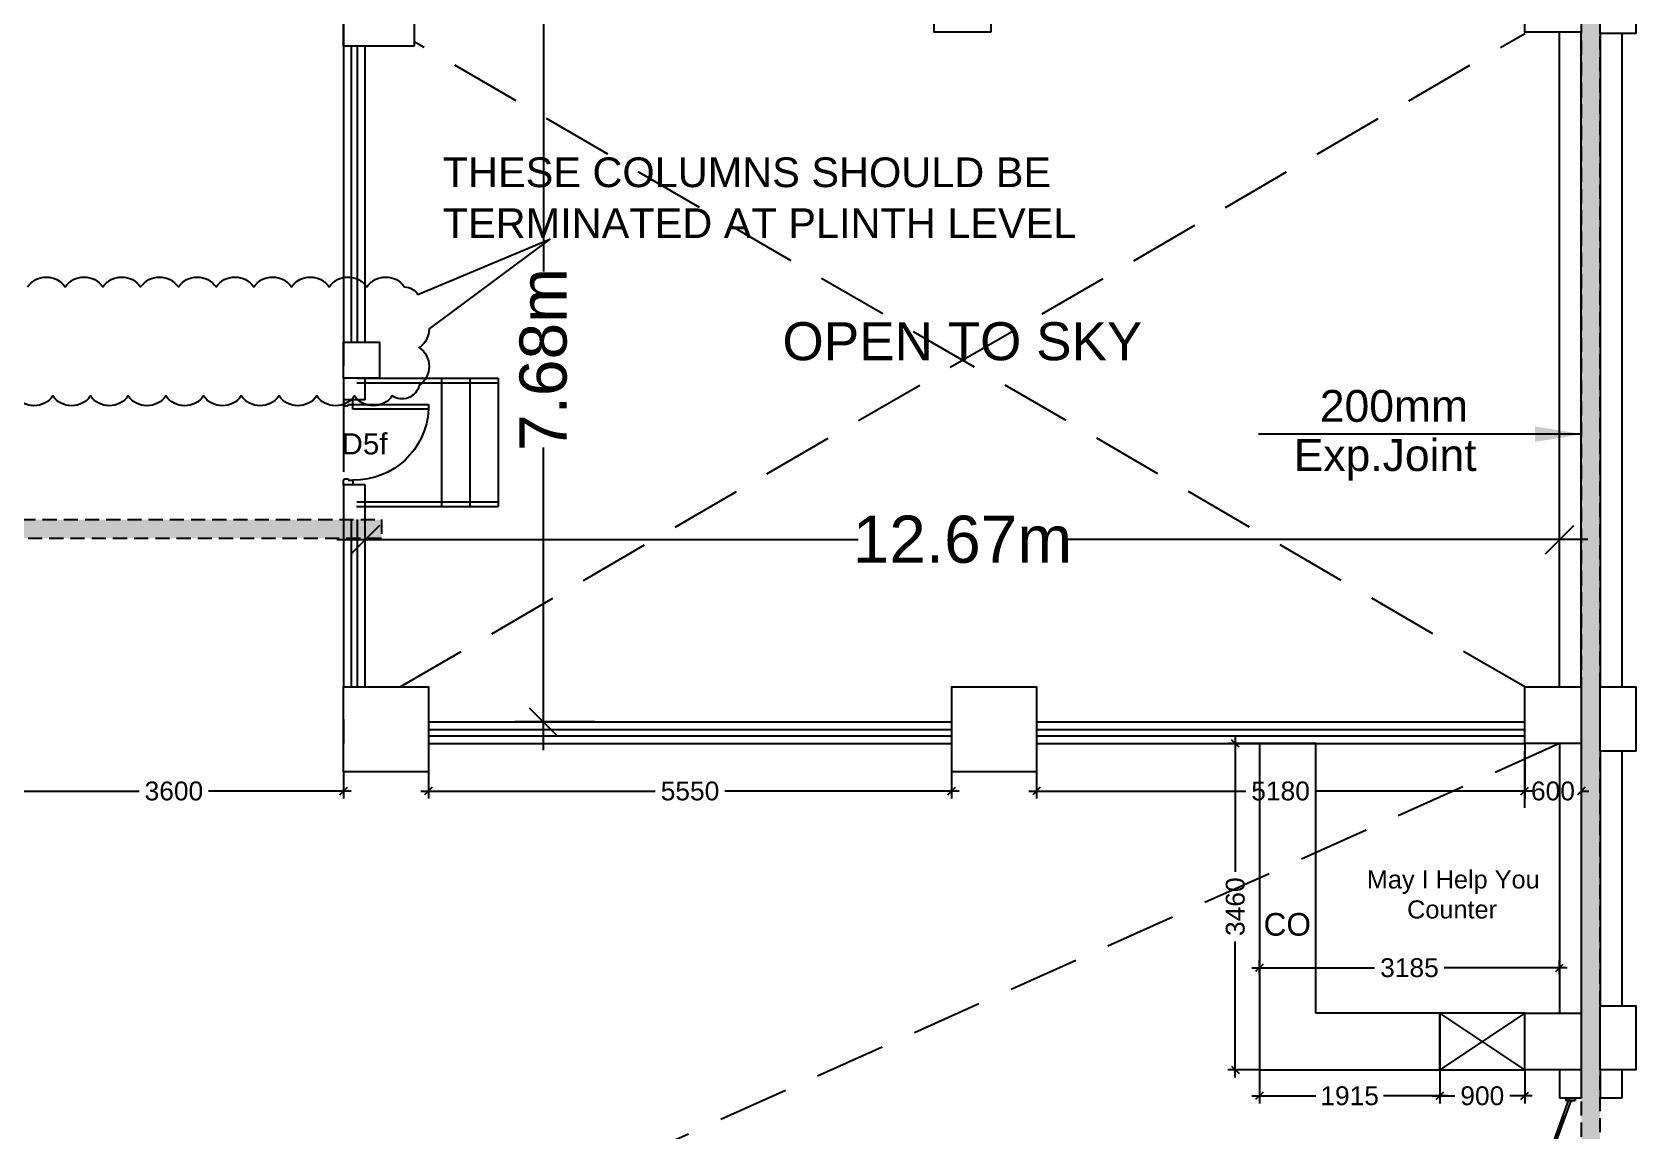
# Model space of a CAD drawing. Extents: x 6345096 to 6738923, y -6490958 to -6305885.
# Drawn here: x 6590415 to 6607430, y -6445057 to -6433404 of the extents above; entities that cross this region are included whole.
import ezdxf
from ezdxf.enums import TextEntityAlignment as Align

# ---------------------------------------------------------------- set-up
doc = ezdxf.new("R2010")
doc.units = 0
doc.header["$LTSCALE"] = 600
doc.header["$MEASUREMENT"] = 0
doc.header["$PDMODE"] = 35
doc.linetypes.add('HIDDEN', pattern=[0.375, 0.25, -0.125])
doc.linetypes.add('HIDDEN2', pattern=[0.1875, 0.125, -0.0625])
doc.layers.get('0').update_dxf_attribs({"linetype": 'CONTINUOUS'})
doc.layers.get('Defpoints').update_dxf_attribs({"linetype": 'CONTINUOUS'})
for name, color, linetype in [('8', 8, 'CONTINUOUS'), ('C00-00-00', 7, 'CONTINUOUS'), ('Counter', 7, 'CONTINUOUS'), ('DIMEN', 5, 'CONTINUOUS'), ('DOOR', 32, 'CONTINUOUS'), ('Duct', 8, 'CONTINUOUS'), ('Exp.Joint', 104, 'CONTINUOUS'), ('FURN', 32, 'CONTINUOUS'), ('HS', 251, 'CONTINUOUS'), ('LA-beam-size', 6, 'CONTINUOUS'), ('LA-column', 3, 'CONTINUOUS'), ('Railing', 21, 'CONTINUOUS'), ('Stairscase', 7, 'CONTINUOUS'), ('TEXT', 6, 'CONTINUOUS'), ('Walls', 7, 'CONTINUOUS'), ('WIN', 151, 'CONTINUOUS'), ('Working Dim', 5, 'CONTINUOUS')]:
    doc.layers.add(name, color=color, linetype=linetype)
doc.styles.add('AR', font='arial.ttf')
doc.styles.add('ari', font='arial.ttf')
doc.styles.add('ARIAL', font='arial.ttf')
doc.styles.add('ROMANS', font='romans.shx')
doc.styles.get("Standard").update_dxf_attribs({"font": 'romans.shx'})
doc.dimstyles.new('int. dim', dxfattribs={"dimtxt": 200, "dimasz": 80, "dimexe": 80, "dimexo": 0, "dimgap": 70, "dimtad": 0, "dimdec": 0, "dimzin": 12, "dimdsep": 46, "dimtxsty": 'ari', "dimblk": 'OBLIQUE', "dimcen": 2, "dimdle": 80, "dimclrd": 256, "dimclre": 256, "dimclrt": 6, "dimadec": 0, "dimazin": 0, "dimtfac": 1, "dimtdec": 0, "dimtix": 1, "dimtmove": 2, "dimatfit": 3, "dimfxl": 1, "dimtolj": 1, "dimtzin": 0, "dimlwd": -1, "dimlwe": -1, "dimarcsym": 0})
doc.dimstyles.new('LA-Footing-dim', dxfattribs={"dimtxt": 300, "dimasz": 5, "dimexe": 25, "dimexo": 25, "dimgap": 5, "dimtad": 1, "dimdec": 0, "dimzin": 0, "dimdsep": 46, "dimtxsty": 'ROMANS', "dimblk": 'DOT', "dimcen": 0.09, "dimdle": 50, "dimclrd": 5, "dimclre": 5, "dimclrt": 6, "dimadec": 0, "dimazin": 0, "dimtfac": 1, "dimtdec": 0, "dimtix": 1, "dimtofl": 0, "dimtmove": 0, "dimatfit": 3, "dimfxl": 1, "dimtolj": 1, "dimtzin": 0, "dimarcsym": 0})
doc.dimstyles.new('STANDARD$0', dxfattribs={"dimscale": 0, "dimtxt": 150, "dimasz": 125, "dimexe": 0.75, "dimexo": 1, "dimgap": 25, "dimtad": 1, "dimdec": 0, "dimdsep": 46, "dimtxsty": 'Standard', "dimblk1": 'DOT', "dimblk2": 'DOT', "dimsah": 1, "dimcen": 2.5, "dimclrd": 1, "dimclre": 1, "dimclrt": 3, "dimadec": 0, "dimazin": 0, "dimtfac": 1, "dimtdec": 0, "dimtmove": 0, "dimatfit": 3, "dimldrblk": 'DOT', "dimfxl": 1, "dimtolj": 1, "dimtzin": 0, "dimarcsym": 0})

# ---------------------------------------------------------------- blocks, each defined once
blk = doc.blocks.new('_Oblique')
at = {"color": 0, "linetype": 'ByBlock', "lineweight": -2}
blk.add_line((-0.5, -0.5), (0.5, 0.5), dxfattribs=at)
blk = doc.blocks.new('*D445')
at = {"layer": 'Defpoints', "color": 0, "transparency": 16777216}
for p in [(6590119.358115943, -6441248.874503002, 5.57248023199827), (6593719.438439433, -6441248.874503002, 10.18907017671154), (6593719.438439433, -6441452.786467038)]:
    blk.add_point(p, dxfattribs=at)
at = {"layer": 'Working Dim', "transparency": 16777216}
for p, q in [((6590119.358115943, -6441248.874503002), (6590119.358115943, -6441532.786467038)), ((6593719.438439433, -6441248.874503002), (6593719.438439433, -6441532.786467038)), ((6590039.358115943, -6441452.786467038), (6591551.171811113, -6441452.786467038)), ((6593799.438439433, -6441452.786467038), (6592287.624744264, -6441452.786467038))]:
    blk.add_line(p, q, dxfattribs=at)
at = {"layer": 'Working Dim', "transparency": 16777216, "xscale": 80, "yscale": 80, "zscale": 80, "rotation": 180}
blk.add_blockref('_Oblique', (6590119.358115943, -6441452.786467038), dxfattribs=at)
at = {"layer": 'Working Dim', "transparency": 16777216, "xscale": 80, "yscale": 80, "zscale": 80}
blk.add_blockref('_Oblique', (6593719.438439433, -6441452.786467038), dxfattribs=at)
at = {"layer": 'Working Dim', "color": 6, "transparency": 16777216, "insert": (6591919.398277689, -6441452.786467038), "char_height": 200, "attachment_point": 5, "style": 'ari'}
blk.add_mtext('\\A1;3600', dxfattribs=at)
blk = doc.blocks.new('*D446')
at = {"layer": 'Defpoints', "color": 0, "transparency": 16777216}
for p in [(6594619.438439433, -6441248.874503002, 10.18907017671154), (6600169.863346329, -6441248.874503002, 10.42361664197597), (6600169.863346329, -6441452.786467038)]:
    blk.add_point(p, dxfattribs=at)
at = {"layer": 'Working Dim', "transparency": 16777216}
for p, q in [((6594619.438439433, -6441248.874503002), (6594619.438439433, -6441532.786467038)), ((6600169.863346329, -6441248.874503002), (6600169.863346329, -6441532.786467038)), ((6594539.438439433, -6441452.786467038), (6597026.356213482, -6441452.786467038)), ((6600249.863346329, -6441452.786467038), (6597762.945572281, -6441452.786467038))]:
    blk.add_line(p, q, dxfattribs=at)
at = {"layer": 'Working Dim', "transparency": 16777216, "xscale": 80, "yscale": 80, "zscale": 80, "rotation": 180}
blk.add_blockref('_Oblique', (6594619.438439433, -6441452.786467038), dxfattribs=at)
at = {"layer": 'Working Dim', "transparency": 16777216, "xscale": 80, "yscale": 80, "zscale": 80}
blk.add_blockref('_Oblique', (6600169.863346329, -6441452.786467038), dxfattribs=at)
at = {"layer": 'Working Dim', "color": 6, "transparency": 16777216, "insert": (6597394.650892882, -6441452.786467038), "char_height": 200, "attachment_point": 5, "style": 'ari'}
blk.add_mtext('\\A1;5550', dxfattribs=at)
blk = doc.blocks.new('*D447')
at = {"layer": 'Defpoints', "color": 0, "transparency": 16777216}
for p in [(6606249.439507625, -6440948.817154801, 5.131057828097255), (6601069.863346329, -6441248.874503002, 10.42361664197597), (6606249.439507625, -6441452.786467038)]:
    blk.add_point(p, dxfattribs=at)
at = {"layer": 'Working Dim', "transparency": 16777216}
for p, q in [((6606249.439507625, -6440948.817154801), (6606249.439507625, -6441532.786467038)), ((6601069.863346329, -6441248.874503002), (6601069.863346329, -6441532.786467038)), ((6600989.863346329, -6441452.786467038), (6603291.356747577, -6441452.786467038)), ((6606329.439507625, -6441452.786467038), (6604027.946106376, -6441452.786467038))]:
    blk.add_line(p, q, dxfattribs=at)
at = {"layer": 'Working Dim', "transparency": 16777216, "xscale": 80, "yscale": 80, "zscale": 80, "rotation": 180}
blk.add_blockref('_Oblique', (6601069.863346329, -6441452.786467038), dxfattribs=at)
at = {"layer": 'Working Dim', "transparency": 16777216, "xscale": 80, "yscale": 80, "zscale": 80}
blk.add_blockref('_Oblique', (6606249.439507625, -6441452.786467038), dxfattribs=at)
at = {"layer": 'Working Dim', "color": 6, "transparency": 16777216, "insert": (6603659.651426977, -6441452.786467038), "char_height": 200, "attachment_point": 5, "style": 'ari'}
blk.add_mtext('\\A1;5180', dxfattribs=at)
blk = doc.blocks.new('*D448')
at = {"layer": 'Defpoints', "color": 0, "transparency": 16777216}
for p in [(6606249.439507625, -6440948.817154801, 5.131057828097255), (6606849.439507625, -6440948.817321972, 5.131057828097255), (6606849.439507625, -6441452.786467038)]:
    blk.add_point(p, dxfattribs=at)
at = {"layer": 'Working Dim', "transparency": 16777216}
for p, q in [((6606249.439507625, -6440948.817154801), (6606249.439507625, -6441532.786467038)), ((6606849.439507625, -6440948.817321972), (6606849.439507625, -6441532.786467038)), ((6606249.439507625, -6441452.786467038), (6606169.439507625, -6441452.786467038)), ((6606249.439507625, -6441452.786467038), (6606258.293532182, -6441452.786467038)), ((6606849.439507625, -6441452.786467038), (6606840.585483069, -6441452.786467038)), ((6606849.439507625, -6441452.786467038), (6606929.439507625, -6441452.786467038))]:
    blk.add_line(p, q, dxfattribs=at)
at = {"layer": 'Working Dim', "transparency": 16777216, "xscale": 80, "yscale": 80, "zscale": 80}
blk.add_blockref('_Oblique', (6606249.439507625, -6441452.786467038), dxfattribs=at)
at = {"layer": 'Working Dim', "transparency": 16777216, "xscale": 80, "yscale": 80, "zscale": 80, "rotation": 180}
blk.add_blockref('_Oblique', (6606849.439507625, -6441452.786467038), dxfattribs=at)
at = {"layer": 'Working Dim', "color": 6, "transparency": 16777216, "insert": (6606549.439507625, -6441452.786467038), "char_height": 200, "attachment_point": 5, "style": 'ari'}
blk.add_mtext('\\A1;600', dxfattribs=at)
blk = doc.blocks.new('*D1189')
at = {"layer": 'Defpoints', "color": 0, "transparency": 16777216}
for p in [(6606619.529476518, -6438785.434660362), (6593949.438439433, -6439832.759534067, 5.131057828136074), (6606619.529476518, -6439832.759585218, 5.131057828136692)]:
    blk.add_point(p, dxfattribs=at)
at = {"layer": 'DIMEN', "color": 8, "transparency": 16777216}
for p, q in [((6593949.438439433, -6439832.759534067), (6593949.438439433, -6438485.434660362)), ((6606619.529476518, -6439832.759585218), (6606619.529476518, -6438485.434660362)), ((6593649.438439433, -6438785.434660362), (6599179.118337238, -6438785.434660362)), ((6606919.529476518, -6438785.434660362), (6601389.849578712, -6438785.434660362))]:
    blk.add_line(p, q, dxfattribs=at)
at = {"layer": 'DIMEN', "color": 8, "transparency": 16777216, "xscale": 300, "yscale": 300, "zscale": 300, "rotation": 180}
blk.add_blockref('_Oblique', (6593949.438439433, -6438785.434660362), dxfattribs=at)
at = {"layer": 'DIMEN', "color": 8, "transparency": 16777216, "xscale": 300, "yscale": 300, "zscale": 300}
blk.add_blockref('_Oblique', (6606619.529476518, -6438785.434660362), dxfattribs=at)
at = {"layer": 'DIMEN', "color": 7, "transparency": 16777216, "insert": (6600284.483957975, -6438785.434660362), "char_height": 500, "attachment_point": 5, "style": 'ari'}
blk.add_mtext('\\A1;12.67m', dxfattribs=at)
blk = doc.blocks.new('*D1190')
at = {"layer": 'Defpoints', "color": 0, "transparency": 16777216}
for p in [(6595839.263295476, -6433033.86828221), (6596380.416811123, -6433033.86828221, 23.96812569943722), (6596380.407108689, -6440718.816254204, 10.18907017673033)]:
    blk.add_point(p, dxfattribs=at)
at = {"layer": 'DIMEN', "color": 8, "transparency": 16777216}
for p, q in [((6595839.263295476, -6432733.86828221), (6595839.263295476, -6435943.725624278)), ((6596380.416811123, -6433033.86828221), (6595539.263295476, -6433033.86828221)), ((6595839.263295476, -6441018.816254204), (6595839.263295476, -6437808.958912136)), ((6596380.407108689, -6440718.816254204), (6595539.263295476, -6440718.816254204))]:
    blk.add_line(p, q, dxfattribs=at)
at = {"layer": 'DIMEN', "color": 8, "transparency": 16777216, "xscale": 300, "yscale": 300, "zscale": 300}
for p, rotation in [((6595839.263295476, -6433033.86828221), 90), ((6595839.263295476, -6440718.816254204), 270)]:
    blk.add_blockref('_Oblique', p, dxfattribs=dict(at, rotation=rotation))
at = {"layer": 'DIMEN', "color": 7, "transparency": 16777216, "insert": (6595839.263295478, -6436876.342268205), "char_height": 500, "attachment_point": 5, "rotation": 90, "style": 'ari'}
blk.add_mtext('\\A1;7.68m', dxfattribs=at)
blk = doc.blocks.new('*D1272')
at = {"layer": 'Defpoints', "color": 0, "transparency": 16777216}
for p in [(6605349.529474422, -6444408.808345427, 5.32204543126692), (6606249.529474422, -6444408.808345427, 5.32204543126692), (6606249.529474422, -6444685.190081515)]:
    blk.add_point(p, dxfattribs=at)
at = {"layer": 'Working Dim', "transparency": 16777216}
for p, q in [((6605349.529474422, -6444408.808345427), (6605349.529474422, -6444765.190081515)), ((6606249.529474422, -6444408.808345427), (6606249.529474422, -6444765.190081515)), ((6605269.529474422, -6444685.190081515), (6605508.929201571, -6444685.190081515)), ((6606329.529474422, -6444685.190081515), (6606090.129747273, -6444685.190081515))]:
    blk.add_line(p, q, dxfattribs=at)
at = {"layer": 'Working Dim', "transparency": 16777216, "xscale": 80, "yscale": 80, "zscale": 80, "rotation": 180}
blk.add_blockref('_Oblique', (6605349.529474422, -6444685.190081515), dxfattribs=at)
at = {"layer": 'Working Dim', "transparency": 16777216, "xscale": 80, "yscale": 80, "zscale": 80}
blk.add_blockref('_Oblique', (6606249.529474422, -6444685.190081515), dxfattribs=at)
at = {"layer": 'Working Dim', "color": 6, "transparency": 16777216, "insert": (6605799.529474422, -6444685.190081515), "char_height": 200, "attachment_point": 5, "style": 'ari'}
blk.add_mtext('\\A1;900', dxfattribs=at)
blk = doc.blocks.new('*D1273')
at = {"layer": 'Defpoints', "color": 0, "transparency": 16777216}
for p in [(6603434.657496135, -6444408.808345427, -0.263146348622314), (6605349.529474422, -6444408.808345427), (6603434.657496135, -6444685.190081515)]:
    blk.add_point(p, dxfattribs=at)
at = {"layer": 'Working Dim', "transparency": 16777216}
for p, q in [((6603434.657496135, -6444408.808345427), (6603434.657496135, -6444765.190081515)), ((6605349.529474422, -6444408.808345427), (6605349.529474422, -6444765.190081515)), ((6603354.657496135, -6444685.190081515), (6604032.120770409, -6444685.190081515)), ((6605429.529474422, -6444685.190081515), (6604752.066200149, -6444685.190081515))]:
    blk.add_line(p, q, dxfattribs=at)
at = {"layer": 'Working Dim', "transparency": 16777216, "xscale": 80, "yscale": 80, "zscale": 80, "rotation": 180}
blk.add_blockref('_Oblique', (6603434.657496135, -6444685.190081515), dxfattribs=at)
at = {"layer": 'Working Dim', "transparency": 16777216, "xscale": 80, "yscale": 80, "zscale": 80}
blk.add_blockref('_Oblique', (6605349.529474422, -6444685.190081515), dxfattribs=at)
at = {"layer": 'Working Dim', "color": 6, "transparency": 16777216, "insert": (6604392.093485279, -6444685.190081515), "char_height": 200, "attachment_point": 5, "style": 'ari'}
blk.add_mtext('\\A1;1915', dxfattribs=at)
blk = doc.blocks.new('*D1274')
at = {"layer": 'Defpoints', "color": 0, "transparency": 16777216}
for p in [(6603179.685758041, -6440948.698405137), (6603434.658879003, -6440948.698405137, -0.263146348622314), (6603434.657496135, -6444408.808345427, -0.263146348622314)]:
    blk.add_point(p, dxfattribs=at)
at = {"layer": 'Working Dim', "transparency": 16777216}
for p, q in [((6603179.685758041, -6440868.698405137), (6603179.685758041, -6442310.526908707)), ((6603434.658879003, -6440948.698405137), (6603099.685758041, -6440948.698405137)), ((6603179.685758041, -6444488.808345427), (6603179.685758041, -6443046.979841858)), ((6603434.657496135, -6444408.808345427), (6603099.685758041, -6444408.808345427))]:
    blk.add_line(p, q, dxfattribs=at)
at = {"layer": 'Working Dim', "transparency": 16777216, "xscale": 80, "yscale": 80, "zscale": 80}
for p, rotation in [((6603179.685758041, -6440948.698405137), 90), ((6603179.685758041, -6444408.808345427), 270)]:
    blk.add_blockref('_Oblique', p, dxfattribs=dict(at, rotation=rotation))
at = {"layer": 'Working Dim', "color": 6, "transparency": 16777216, "insert": (6603179.685758043, -6442678.753375281), "char_height": 200, "attachment_point": 5, "rotation": 90, "style": 'ari'}
blk.add_mtext('\\A1;3460', dxfattribs=at)
blk = doc.blocks.new('*D1275')
at = {"layer": 'Defpoints', "color": 0, "transparency": 16777216}
for p in [(6603434.657901823, -6443393.726640237, -0.263146348622314), (6606619.439507613, -6443326.737460728), (6606619.439507613, -6443393.726640237, 5.131057828140911)]:
    blk.add_point(p, dxfattribs=at)
at = {"layer": 'Working Dim', "transparency": 16777216}
for p, q in [((6603434.657901823, -6443393.726640237), (6603434.657901823, -6443246.737460728)), ((6606619.439507613, -6443393.726640237), (6606619.439507613, -6443246.737460728)), ((6603354.657901823, -6443326.737460728), (6604657.730832958, -6443326.737460728)), ((6606699.439507613, -6443326.737460728), (6605396.366576477, -6443326.737460728))]:
    blk.add_line(p, q, dxfattribs=at)
at = {"layer": 'Working Dim', "transparency": 16777216, "xscale": 80, "yscale": 80, "zscale": 80, "rotation": 180}
blk.add_blockref('_Oblique', (6603434.657901823, -6443326.737460728), dxfattribs=at)
at = {"layer": 'Working Dim', "transparency": 16777216, "xscale": 80, "yscale": 80, "zscale": 80}
blk.add_blockref('_Oblique', (6606619.439507613, -6443326.737460728), dxfattribs=at)
at = {"layer": 'Working Dim', "color": 6, "transparency": 16777216, "insert": (6605027.048704717, -6443326.737460728), "char_height": 200, "attachment_point": 5, "style": 'ari'}
blk.add_mtext('\\A1;3185', dxfattribs=at)
blk = doc.blocks.new('_Dot')
at = {"layer": 'WIN', "color": 0, "linetype": 'ByBlock', "lineweight": -2}
blk.add_line((-0.5, 0), (-1, 0), dxfattribs=at)
at = {"layer": 'WIN', "color": 0, "linetype": 'ByBlock', "const_width": 0.5}
blk.add_lwpolyline([(-0.25, 0, 1), (0.25, 0, 1)], format="xyb", close=True, dxfattribs=at)
blk = doc.blocks.new('1000')
at = {"layer": 'DOOR'}
for p, q in [((2.328084391934487e-10, -99.99999967759682), (2.328306436538696e-10, 0)), ((2.328306436538696e-10, 0), (49.71992076533829, -1.10400401631917e-14)), ((49.71992076533827, -99.99999967759683), (2.328084391934487e-10, -99.99999967759682)), ((49.71992076533829, -1.10400401631917e-14), (49.71992076533829, -2.24999999292196)), ((63.21992071937314, -49.49999981746079), (49.71992076533827, -49.49999981746079)), ((49.71992076533827, -49.49999981746079), (49.71992076533827, -99.99999967759683)), ((49.71992076533827, -99.99999967759683), (49.71992076533809, -900.5601550830567)), ((100.2199206248653, -99.99999967759685), (49.71992076533827, -99.99999967759683)), ((63.21992071937316, -13.49999995417894), (60.96992072703401, -13.49999995417894)), ((63.21992071937316, -13.49999995417894), (63.21992071937314, -49.49999981746079)), ((100.2199206248651, -900.5601550830567), (100.2199206248653, -99.99999967759685)), ((836.7800762170383, -13.49999995417912), (836.7800762170383, -49.49999981746096)), ((836.7800762170383, -13.49999995417912), (839.030076209384, -13.49999995417912)), ((836.7800762170383, -49.49999981746096), (850.2800761710797, -49.49999981746097)), ((850.2800761710797, -1.888001035889812e-13), (850.2800761710797, -2.249999992922137)), ((899.9999969361852, -1.998401437521729e-13), (850.2800761710797, -1.888001035889812e-13)), ((850.2800761710797, -49.49999981746097), (850.2800761710797, -99.999999677597)), ((850.2800761710797, -99.999999677597), (899.9999969361852, -99.99999967759702)), ((899.9999969361852, -99.99999967759702), (899.9999969361852, -1.998401437521729e-13)), ((49.71992076533809, -900.5601550830567), (100.2199206248651, -900.5601550830567))]:
    blk.add_line(p, q, dxfattribs=at)
for centre, major_axis, ratio, start_param, end_param in [((49.71992076533829, -13.49999995417894), (-7.954951261716515, 7.954951261716515), 0.9999999998470922, 3.926990817063694, 5.497787143705684), ((850.2800761710797, -13.49999995417912), (7.954951261716481, 7.954951261716479), 0.9999999998470964, 0.7853981634739, 2.356194490115893)]:
    blk.add_ellipse(centre, major_axis=major_axis, ratio=ratio, start_param=start_param, end_param=end_param, dxfattribs=at)
at = {"layer": 'DOOR', "color": 145}
blk.add_ellipse((64.31666899512551, -115.2687638765925), major_axis=(-519.7298879340298, 589.7901797845135), ratio=0.9999999999967074, start_param=2.464943287188103, end_param=4.009476144368086, dxfattribs=at)
blk = doc.blocks.new('Z$W@#5624')
at = {"layer": 'DOOR'}
for p, q in [((19.1931269839406, 469.7108599827625), (840.4000005498528, 768.6057177550392)), ((27.73298007249832, 446.2478064824827), (848.9398536421359, 745.142664254643)), ((187.7044282406569, 517.7583047868684), (680.4285523816943, 697.0952194505371)), ((676.1586258374155, 708.8267462007934), (684.6984789296985, 685.3636927003972)), ((183.434501696378, 529.489831537474), (191.9743547849357, 506.0267780367285)), ((0, 399.5017601335421), (0, 499.3772001727484)), ((0, 499.3772001727484), (24.96886004135013, 499.3772001727484)), ((0, 399.5017601335421), (24.96886004135013, 399.5017601335421)), ((19.1931269839406, 469.7108599827625), (27.73298007249832, 446.2478064824827)), ((24.96886004135013, 399.5017601335421), (24.96886004135013, 499.3772001727484)), ((1770.024942912161, 452.6311538242735), (948.8180693462491, 153.7362960521132)), ((1778.564796000719, 429.1681003239937), (957.3579224385321, 130.2732425518334)), ((1610.053494744003, 381.1206555198878), (1117.329370606691, 201.7837408562191)), ((1614.323421288282, 369.3891287692823), (1605.783568199724, 392.8521822700277)), ((1778.564796000719, 429.1681003239937), (1770.024942912161, 452.6311538242735)), ((1797.757922988385, 499.3772001727484), (1772.789062947035, 499.3772001727484)), ((1772.789062947035, 399.5017601335421), (1772.789062947035, 499.3772001727484)), ((1797.757922988385, 399.5017601335421), (1772.789062947035, 399.5017601335421)), ((1797.757922988385, 399.5017601335421), (1797.757922988385, 499.3772001727484)), ((1113.059444058686, 213.515267606359), (1121.59929715097, 190.0522141060792))]:
    blk.add_line(p, q, dxfattribs=at)
at = {"layer": 'DOOR', "color": 145}
for centre, ratio, start_param, end_param in [((0, 449.4394801533781), 0.9999999987281364, 2.617993895650716, 3.665191446791339), ((1797.757922988385, 449.4394801533781), 0.9999999987281363, -0.5235987579390775, 0.5235987932015447)]:
    blk.add_ellipse(centre, major_axis=(-898.8789614941404, 1.584834503687796e-05), ratio=ratio, start_param=start_param, end_param=end_param, dxfattribs=at)
blk = doc.blocks.new('A$C2CD672AE')
at = {"layer": 'C00-00-00', "color": 8, "linetype": 'HIDDEN'}
for points in [[(63540.36895545106, 19350.06141619571), (63540.36895545106, 19350.06141619571), (65040.36872364394, 19350.06141619943)], [(63540.36895545106, 19300.06141619571), (65040.36872364394, 19300.06141619943)], [(63540.36895545106, 18040.05518012494), (65040.36872364394, 18040.05518012121)], [(63540.36895545106, 17990.05518012494), (63540.36895545106, 17990.05518012494), (65040.36872364394, 17990.05518012121)]]:
    blk.add_lwpolyline(points, dxfattribs=at)
at = {"layer": 'FURN', "color": 8, "linetype": 'HIDDEN'}
blk.add_line((75930.14877330419, 14795.0751395179, 1.071596615369332), (75930.14877330419, 15395.0751395179, -0.2631463486077621), dxfattribs=at)
at = {"layer": 'FURN', "color": 8, "linetype": 'HIDDEN', "ltscale": 300}
for p, q in [((75930.14877329301, 12015.09362890106, 7.604697789742309), (75030.14877329301, 12615.09362890478, 7.604697789742309)), ((75930.14877329301, 12615.09362890478, 7.604697789742309), (75030.14877329301, 12015.09362890478, 7.604697789742309))]:
    blk.add_line(p, q, dxfattribs=at)
at = {"layer": 'FURN', "color": 8, "linetype": 'HIDDEN', "ltscale": 300, "elevation": 2.019506009853075}
blk.add_lwpolyline([(75030.14877329301, 12015.09362890478), (75930.14877329301, 12015.09362890478), (75930.14877329301, 12615.09362890478), (75030.14877329301, 12615.09362890478)], close=True, dxfattribs=at)
at = {"layer": 'Railing', "color": 8, "linetype": 'HIDDEN'}
for p, q in [((63482.01572374813, 22870.0329744257), (63482.01572374813, 19730.05517705996)), ((63548.09975286014, 19730.03862235416), (63548.09975285921, 22870.0329744257)), ((63482.01572374813, 17850.04132419638), (63482.01572374813, 16075.04523249529)), ((63548.09975286014, 16075.04523249436), (63548.09975286014, 17850.04132419638))]:
    blk.add_line(p, q, dxfattribs=at)
for points in [[(64300.05762916245, 15623.14192638174), (69850.4825360598, 15623.13453499135)], [(64300.05784744583, 15557.05789726973), (69850.48275434319, 15557.05050587934)], [(70752.48254176416, 15623.13336838037), (75930.08559651114, 15623.12683405355)], [(70752.48274863139, 15557.04933926836), (75930.08551311027, 15557.04280494153)]]:
    blk.add_lwpolyline(points, dxfattribs=at)
at = {"layer": 'Walls', "color": 8, "linetype": 'HIDDEN'}
for p, q in [((76300.14877330419, 16075.02747225855), (76300.14880134165, 23020.0483843768)), ((76530.14877330419, 16075.02747133002), (76530.14880134165, 23020.0483843768)), ((76730.23898725957, 23005.10812369548), (76730.23898725677, 16075.12461350299)), ((76960.23898725864, 23005.08007137291), (76960.23898725677, 16075.12461350299)), ((63400.05773830414, 22870.0329744257), (63400.05773830414, 19730.05517705996)), ((63630.05773830414, 19730.03862235416), (63630.05773830321, 22870.0329744257)), ((63400.05773830414, 19350.05517705996), (63400.05773830321, 19120.05517706089)), ((63630.05773830414, 19120.05517706089), (63630.05773830414, 19350.05517705996)), ((64440.36872364301, 19350.06141619757, -2.389699353890076), (64440.36872364394, 17990.05518012308, -2.389699353890076)), ((64740.36872364301, 19350.06141619757, -2.389699353890076), (64740.36872364394, 17990.05518012308, -2.389699353890076)), ((65040.36872364301, 19350.06141619757, -2.389699353890076), (65040.36872364394, 17990.05518012308, -2.389699353890076)), ((63630.05773830321, 19120.05517706089), (63400.05710776336, 19120.05517706089, -3.706855093332706)), ((63630.05773830507, 18220.0499558216), (63400.0571077615, 18220.0499558216, -3.706855093332706)), ((63400.05773830414, 18220.0499558216), (63400.05773830414, 16075.04523249529)), ((63630.05773830414, 16075.04523249436), (63630.05773830414, 18220.04995582253)), ((76300.05880649388, 15475.11280797701), (76300.05880649388, 12615.06853876635)), ((76530.05880649388, 15475.11280797701), (76530.05880649388, 12615.06853876635)), ((76730.23898725677, 15395.15140842553), (76730.23898725584, 12695.11139006726)), ((76960.23898725677, 15395.12395126279), (76960.23898725584, 12695.11139006726)), ((76300.0585593516, 12015.1196995303), (76300.0585593516, 11715.1244717706)), ((76530.0585593516, 12015.1196995303), (76530.0585593516, 11715.1244717706)), ((76730.23898725584, 12015.1113900682), (76730.23898725584, 11715.16983577888)), ((76960.23898725584, 12015.11139006726), (76960.23898725584, 11715.16983577888)), ((76530.0585598899, 11715.1244717706), (76300.05856415164, 11715.1244717706)), ((76960.05855509266, 11715.1244717706), (76730.0585593544, 11715.1244717706))]:
    blk.add_line(p, q, dxfattribs=at)
for points in [[(64300.05773830414, 15705.09991182573), (69850.4826452015, 15705.09252043534)], [(70752.48264519777, 15705.09135382436), (75930.08569994476, 15705.08481949754)], [(64300.05773830414, 15475.09991182573), (69850.4826452015, 15475.09252043534)], [(70752.48264519777, 15475.09135382436), (75930.08540967666, 15475.08481949754)]]:
    blk.add_lwpolyline(points, dxfattribs=at)

msp = doc.modelspace()

# ---------------------------------------------------------------- hatches: boundary and pattern name
at = {"layer": 'Exp.Joint', "linetype": 'HIDDEN'}
for points in [[(6607049.529522467, -6334493.662340287), (6606849.529482402, -6334493.662340287), (6606849.529482402, -6455196.234028735), (6607049.529522467, -6455196.234028735)], [(6589626.478254858, -6438573.860650135), (6594122.53188834, -6438573.860650135), (6594122.53188834, -6438773.860650135), (6589626.478254858, -6438773.860650135)], [(6589626.478266831, -6438573.860650135), (6594122.531900313, -6438573.860650135), (6594122.531900313, -6438773.860650135), (6589626.478266831, -6438773.860650135)]]:
    msp.add_hatch(color=256, dxfattribs=at).paths.add_polyline_path(points)

# ---------------------------------------------------------------- linework, layer by layer
at = {"layer": 'Counter', "color": 8, "linetype": 'HIDDEN', "ltscale": 300}
for p, q in [((6606249.529474434, -6444408.923649519, 0.1909876031308464), (6605349.529474434, -6443808.923649515, 0.1909876031308464)), ((6606249.529474434, -6443808.923649515, 0.1909876031308464), (6605349.529474434, -6444408.923649515, 0.1909876031308464))]:
    msp.add_line(p, q, dxfattribs=at)
at = {"layer": 'Counter', "elevation": -5.394204176758388}
msp.add_lwpolyline([(6604034.657735942, -6443808.923649515), (6604034.658879015, -6440948.813709226), (6603434.658879015, -6440948.813709226), (6603434.657496146, -6444408.923649515), (6605349.529474434, -6444408.923649515), (6605349.529474434, -6443808.923649515), (6604034.657735942, -6443808.923649515)], dxfattribs=at)
at = {"layer": 'Counter', "color": 8, "linetype": 'HIDDEN', "ltscale": 300, "elevation": -5.394204176758388}
msp.add_lwpolyline([(6605349.529474434, -6444408.923649515), (6606249.529474434, -6444408.923649515), (6606249.529474434, -6443808.923649515), (6605349.529474434, -6443808.923649515)], close=True, dxfattribs=at)
at = {"layer": 'Duct', "color": 8, "linetype": 'HIDDEN2', "ltscale": 10}
for p, q in [((6593719.438439433, -6432818.871097893, 10.18907017673033), (6593719.438439433, -6440948.801071751, 10.18907017673033)), ((6594319.411687282, -6440348.797426344, -5.004804713700786), (6606249.294306618, -6433418.797374164, 4.494153566620831)), ((6594319.411679425, -6440348.797839263, -5.004804713702059), (6606249.294298762, -6433418.797787082, 4.494153566619556)), ((6606249.294306618, -6440348.797426344, -5.004804713700786), (6594469.438439433, -6433505.947049765, 4.374697415618252)), ((6606619.439507623, -6440948.817321972, 5.131057828097255), (6577219.43903249, -6454123.904015486, -2.818839321521406))]:
    msp.add_line(p, q, dxfattribs=at)
at = {"layer": 'Exp.Joint', "linetype": 'HIDDEN'}
for points, elevation in [([(6607049.529522467, -6334493.662340287), (6606849.529482402, -6334493.662340287), (6606849.529482402, -6455196.234028735), (6607049.529522467, -6455196.234028735)], -11180.97959113293), ([(6589626.478254858, -6438573.860650135), (6594122.53188834, -6438573.860650135), (6594122.53188834, -6438773.860650135), (6589626.478254858, -6438773.860650135)], 4.418956460718618), ([(6589626.478266831, -6438573.860650135), (6594122.531900313, -6438573.860650135), (6594122.531900313, -6438773.860650135), (6589626.478266831, -6438773.860650135)], 4.418956482255453)]:
    msp.add_lwpolyline(points, close=True, dxfattribs=dict(at, elevation=elevation))
at = {"layer": 'FURN'}
msp.add_line((6606249.529474434, -6441628.826834814, 1.071596615369332), (6606249.529474434, -6441028.826834814, -0.2631463486077621), dxfattribs=at)
at = {"layer": 'FURN', "color": 8, "linetype": 'HIDDEN', "ltscale": 300}
for p, q in [((6606249.529474422, -6444408.808345431, 7.604697789742309), (6605349.529474422, -6443808.808345427, 7.604697789742309)), ((6606249.529474422, -6443808.808345427, 7.604697789742309), (6605349.529474422, -6444408.808345427, 7.604697789742309))]:
    msp.add_line(p, q, dxfattribs=at)
at = {"layer": 'FURN', "color": 8, "linetype": 'HIDDEN', "ltscale": 300, "elevation": 2.019506009853075}
msp.add_lwpolyline([(6605349.529474422, -6444408.808345427), (6606249.529474422, -6444408.808345427), (6606249.529474422, -6443808.808345427), (6605349.529474422, -6443808.808345427)], close=True, dxfattribs=at)
at = {"layer": 'LA-column', "color": 2}
for points, elevation in [([(6594469.531564176, -6433553.853589954), (6593719.531564176, -6433553.853589954), (6593719.531564176, -6432803.853589954), (6594469.531564176, -6432803.853589954)], 18.83706787246047), ([(6600584.539127506, -6433403.853589954), (6599984.539127506, -6433403.853589954), (6599984.539127506, -6432803.853589954), (6600584.539127506, -6432803.853589954)], 4.100008517774768), ([(6606849.529474426, -6433403.853589954), (6606249.529474426, -6433403.853589954), (6606249.529474426, -6432803.853589954), (6606849.529474426, -6432803.853589954)], 5.131057828137273), ([(6607049.529696282, -6432738.820634816), (6607429.529696282, -6432738.820634816), (6607429.529696282, -6433418.856965065), (6607049.529696282, -6433418.811601058)], 0.3948342048570339), ([(6594099.531564176, -6437073.846797271), (6593719.531564176, -6437073.846797271), (6593719.531564176, -6436693.846797271), (6594099.531564176, -6436693.846797271)], 18.83706787246047), ([(6594619.531564176, -6441248.874503001), (6593719.531564176, -6441248.874503001), (6593719.531564176, -6440348.874503001), (6594619.531564176, -6440348.874503001)], 18.83706787246047), ([(6601071.863346327, -6441248.874503001), (6600171.863346327, -6441248.874503001), (6600171.863346327, -6440348.874503001), (6601071.863346327, -6440348.874503001)], 14.34291430583289), ([(6607049.529696282, -6440348.777360829), (6607429.529696282, -6440348.777360829), (6607429.529696282, -6441028.813691078), (6607049.529696282, -6441028.76832707)], -3.72998863140856), ([(6607049.529696282, -6443728.808345428), (6607429.529696282, -6443728.808345428), (6607429.529696282, -6444408.808345428), (6607049.529696282, -6444408.808345428)], 2.28265235847357), ([(6606849.529474422, -6444408.808345427), (6606249.529474422, -6444408.808345427), (6606249.529474422, -6443808.808345427), (6606849.529474422, -6443808.808345427)], 2.282652358475389)]:
    msp.add_lwpolyline(points, close=True, dxfattribs=dict(at, elevation=elevation))
at = {"layer": 'LA-column', "color": 10, "ltscale": 25, "elevation": 11187.17153580535}
msp.add_lwpolyline([(6590366.503222793, -6436105.849339711, -0.5205670499999999), (6590766.503222793, -6436105.849339711, -0.5205670499999999), (6591166.503222793, -6436105.849339711, -0.5205670499999999), (6591566.503222793, -6436105.849339711, -0.5205670499999999), (6591966.503222793, -6436105.849339711, -0.5205670499999999), (6592366.503222793, -6436105.849339711, -0.5205670499999999), (6592766.503222793, -6436105.849339711, -0.5205670499999999), (6593166.503222793, -6436105.849339711, -0.5205670499999999), (6593566.503222793, -6436105.849339711, -0.5205670499999999), (6593966.503222793, -6436105.849339711, -0.5205670499999999), (6594366.503222793, -6436105.849339711, -0.2446984429991866), (6594507.998515256, -6436187.289155778), (6595907.602245376, -6435600.57980324), (6594626.558699191, -6436549.907273317, -0.2446984429981513), (6594522.445289187, -6436749.907273317, -0.5205670499999999), (6594522.445289187, -6437149.907273317, -0.52056705), (6594234.473414857, -6437261.935398985, -0.5205670499999999), (6593834.473414857, -6437261.935398985, -0.5205670499999999), (6593434.473414857, -6437261.935398985, -0.5205670499999999), (6593034.473414857, -6437261.935398985, -0.5205670499999999), (6592634.473414857, -6437261.935398985, -0.5205670499999999), (6592234.473414857, -6437261.935398985, -0.5205670499999999), (6591834.473414857, -6437261.935398985, -0.5205670499999999), (6591434.473414857, -6437261.935398985, -0.5205670499999999), (6591034.473414857, -6437261.935398985, -0.5205670499999999), (6590634.473414857, -6437261.935398985, -0.5205670499999999), (6590234.473414857, -6437261.935398985, -0.5205670499999999)], format="xyb", dxfattribs=at)
at = {"layer": 'LA-column', "color": 2}
msp.add_lwpolyline([(6606849.529474426, -6440948.874503), (6606249.529474426, -6440948.874503), (6606249.529474426, -6440348.874503), (6606849.529474426, -6440348.874503)], close=True, dxfattribs=at)
at = {"layer": 'Railing', "linetype": 'Continuous'}
for p, q in [((6593801.396424877, -6433553.868999906), (6593801.396424877, -6436693.846797272)), ((6593867.480453989, -6436693.863351977), (6593867.480453989, -6433553.868999906)), ((6593801.396424877, -6438573.860650135), (6593801.396424877, -6440348.856741836)), ((6593867.480453989, -6440348.856741837), (6593867.480453989, -6438573.860650135))]:
    msp.add_line(p, q, dxfattribs=at)
for points in [[(6594619.438330292, -6440800.76004795), (6600169.863237189, -6440800.76743934)], [(6594619.438548575, -6440866.844077062), (6600169.863455473, -6440866.851468452)], [(6601071.863242893, -6440800.768605951), (6606249.46629764, -6440800.775140278)], [(6601071.863449761, -6440866.852635063), (6606249.46621424, -6440866.85916939)]]:
    msp.add_lwpolyline(points, dxfattribs=at)
at = {"layer": 'Stairscase'}
for points in [[(6593859.74965658, -6437073.840558136), (6593859.74965658, -6437073.840558136), (6595359.749424773, -6437073.840558132)], [(6593859.74965658, -6437123.840558136), (6595359.749424773, -6437123.840558132)], [(6593859.74965658, -6438383.846794207), (6595359.749424773, -6438383.84679421)], [(6593859.74965658, -6438433.846794207), (6593859.74965658, -6438433.846794207), (6595359.749424773, -6438433.84679421)]]:
    msp.add_lwpolyline(points, dxfattribs=at)
at = {"layer": 'Walls', "linetype": 'Continuous'}
for p, q in [((6606619.529474434, -6440348.874502073), (6606619.529502471, -6433403.853589955)), ((6606849.529474434, -6440348.874503002), (6606849.529502471, -6433403.853589955)), ((6593719.438439433, -6433553.868999906), (6593719.438439433, -6436693.846797272)), ((6593949.438439433, -6436693.863351977), (6593949.438439433, -6433553.868999906)), ((6607049.619688389, -6433418.793850636), (6607049.619688386, -6440348.777360829)), ((6607279.619688388, -6433418.821902959), (6607279.619688386, -6440348.777360829)), ((6593719.438439433, -6437073.846797272), (6593719.438439433, -6437303.846797271)), ((6593949.438439433, -6437303.846797271), (6593949.438439433, -6437073.846797272)), ((6593949.438439433, -6437303.846797271), (6593719.437808893, -6437303.846797271, -3.706855093332706)), ((6593949.438439434, -6438203.85201851), (6593719.437808891, -6438203.85201851, -3.706855093332706)), ((6593719.438439433, -6438203.85201851), (6593719.438439433, -6440348.856741836)), ((6593949.438439433, -6440348.856741837), (6593949.438439433, -6438203.852018509)), ((6606619.439507623, -6440948.789166355), (6606619.439507623, -6443808.833435565)), ((6606849.439507623, -6440948.789166355), (6606849.439507623, -6443808.833435565)), ((6607049.619688386, -6441028.750565906), (6607049.619688385, -6443728.790584264)), ((6607279.619688386, -6441028.778023069), (6607279.619688385, -6443728.790584264)), ((6606619.439260481, -6444408.782274801), (6606619.439260481, -6444708.777502561)), ((6606849.439260481, -6444408.782274801), (6606849.439260481, -6444708.777502561)), ((6607049.619688385, -6444408.790584263), (6607049.619688385, -6444708.732138553)), ((6607279.619688385, -6444408.790584264), (6607279.619688385, -6444708.732138553)), ((6606849.439261019, -6444708.777502561), (6606619.439265281, -6444708.777502561)), ((6607279.439256222, -6444708.777502561), (6607049.439260484, -6444708.777502561))]:
    msp.add_line(p, q, dxfattribs=at)
at = {"layer": 'Walls', "color": 7}
for p, q in [((6594759.749424772, -6437073.840558134, -2.389699353890076), (6594759.749424773, -6438433.846794209, -2.389699353890076)), ((6595059.749424772, -6437073.840558134, -2.389699353890076), (6595059.749424773, -6438433.846794209, -2.389699353890076)), ((6595359.749424772, -6437073.840558134, -2.389699353890076), (6595359.749424773, -6438433.846794209, -2.389699353890076))]:
    msp.add_line(p, q, dxfattribs=at)
at = {"layer": 'Walls', "linetype": 'Continuous'}
for points in [[(6594619.438439433, -6440718.802062506), (6600169.863346331, -6440718.809453896)], [(6601071.863346327, -6440718.810620507), (6606249.466401074, -6440718.817154834)], [(6594619.438439433, -6440948.802062506), (6600169.863346331, -6440948.809453896)], [(6601071.863346327, -6440948.810620507), (6606249.466110806, -6440948.817154834)]]:
    msp.add_lwpolyline(points, dxfattribs=at)

# ---------------------------------------------------------------- block references
at = {"layer": 'DOOR', "linetype": 'Continuous', "xscale": -1, "rotation": 89.99998697995191}
msp.add_blockref('1000', (6593719.437808891, -6437303.852021574, -1.424202734195197), dxfattribs=at)
at = {"layer": 'DOOR', "linetype": 'Continuous', "xscale": -1.001247152686119, "yscale": 1.001247152686119, "zscale": 1.001247151760859, "rotation": 270}
msp.add_blockref('Z$W@#5624', (6606284.529471954, -6446508.829153025), dxfattribs=at)
at = {"layer": 'HS'}
msp.add_blockref('A$C2CD672AE', (6530319.293676683, -6456423.901974331, 8.170450900891314), dxfattribs=at)

# ---------------------------------------------------------------- texts
at = {"layer": '8', "color": 6, "style": 'ari'}
msp.add_text('D5f', height=225, dxfattribs=at).set_placement((6593941.645674643, -6437882.918646141, 2.963407748296688), align=Align.CENTER)
at = {"layer": 'Counter', "color": 10, "style": 'ARIAL'}
msp.add_text('CO', height=240, dxfattribs=at).set_placement((6603479.563466487, -6442985.998092796, -5.131057828136074))
at = {"layer": 'Exp.Joint', "color": 7, "style": 'ARIAL'}
for s, p in [('200mm', (6604862.39202257, -6437536.904927257, 18.97061022444983)), ('Exp.Joint', (6604769.010100557, -6438057.914145395, 18.97061022444983))]:
    msp.add_text(s, height=337.5, dxfattribs=at).set_placement(p, align=Align.CENTER)
at = {"layer": 'LA-beam-size', "color": 10, "style": 'AR'}
for s, p in [('THESE COLUMNS SHOULD BE', (6594770.786687805, -6435048.040720551, 3.824045175870197)), ('TERMINATED AT PLINTH LEVEL', (6594770.786687805, -6435587.78110492, 3.824045175870197))]:
    msp.add_text(s, height=315, dxfattribs=at).set_placement(p)
at = {"layer": 'TEXT', "color": 7, "style": 'ARIAL'}
for s, height, p in [('OPEN TO SKY', 403.2, (6600284.352989093, -6436883.797813172, 3.722912567795426)), ('May I Help You', 192, (6605491.68693324, -6442485.794499125, -0.2631463486077621)), ('Counter', 192, (6605478.982976904, -6442803.788227186, -0.2631463486077621))]:
    msp.add_text(s, height=height, dxfattribs=at).set_placement(p, align=Align.CENTER)

# ---------------------------------------------------------------- dimensions: what is measured, and where the dimension line sits
at = {"layer": 'DIMEN'}
dim = msp.add_linear_dim(base=(6595839.263295476, -6433033.86828221), p1=(6596380.407108689, -6440718.816254204, 10.18907017673033), p2=(6596380.416811123, -6433033.86828221, 23.96812569943722), angle=90, dimstyle='STANDARD$0', override={"dimscale": 1, "dimtxt": 500, "dimasz": 300, "dimexe": 300, "dimexo": 0, "dimgap": 1, "dimtad": 0, "dimdec": 2, "dimlfac": 0.001, "dimzin": 0, "dimpost": 'm', "dimtxsty": 'ari', "dimblk1": 'Oblique', "dimblk2": 'Oblique', "dimcen": 0, "dimdle": 300, "dimclrd": 8, "dimclre": 8, "dimclrt": 7, "dimadec": 2, "dimtdec": 2, "dimtmove": 2, "dimfxl": 0.75, "dimfrac": 1, "dimlwd": 65535, "dimlwe": 65535}, dxfattribs=at)
dim.commit()
dim.dimension.update_dxf_attribs({"geometry": '*D1190', "text_midpoint": (6595839.263295478, -6436876.342268205)})
dim = msp.add_linear_dim(base=(6606619.529476518, -6438785.434660362), p1=(6593949.438439433, -6439832.759534067, 5.131057828136074), p2=(6606619.529476518, -6439832.759585218, 5.131057828136692), dimstyle='STANDARD$0', override={"dimscale": 1, "dimtxt": 500, "dimasz": 300, "dimexe": 300, "dimexo": 0, "dimgap": 1, "dimtad": 0, "dimdec": 2, "dimlfac": 0.001, "dimzin": 0, "dimpost": 'm', "dimtxsty": 'ari', "dimblk1": 'Oblique', "dimblk2": 'Oblique', "dimcen": 0, "dimdle": 300, "dimclrd": 8, "dimclre": 8, "dimclrt": 7, "dimadec": 2, "dimtdec": 2, "dimtmove": 2, "dimfxl": 0.75, "dimfrac": 1, "dimlwd": 65535, "dimlwe": 65535}, dxfattribs=at)
dim.commit()
dim.dimension.update_dxf_attribs({"geometry": '*D1189', "text_midpoint": (6600284.483957975, -6438785.434660362)})
at = {"layer": 'Working Dim', "color": 6}
dim = msp.add_linear_dim(base=(6603179.685758041, -6440948.698405137, 2.282652358475389), p1=(6603434.657496135, -6444408.808345427, 2.019506009853075), p2=(6603434.658879003, -6440948.698405137, 2.019506009853075), angle=90, dimstyle='int. dim', override={"dimtxt": 200, "dimarcsym": 1}, dxfattribs=at)
dim.commit()
dim.dimension.update_dxf_attribs({"geometry": '*D1274', "text_midpoint": (6603179.685758043, -6442678.753375281, 2.282652358475389)})
for base, p1, p2, picture, middle in [((6606249.439507625, -6441452.786467038), (6601069.863346329, -6441248.874503002, 10.42361664197597), (6606249.439507625, -6440948.817154801, 5.131057828097255), '*D447', (6603659.651426977, -6441452.786467038)), ((6606849.439507625, -6441452.786467038), (6606249.439507625, -6440948.817154801, 5.131057828097255), (6606849.439507625, -6440948.817321972, 5.131057828097255), '*D448', (6606549.439507625, -6441452.786467038)), ((6593719.438439433, -6441452.786467038), (6590119.358115943, -6441248.874503002, 5.57248023199827), (6593719.438439433, -6441248.874503002, 10.18907017671154), '*D445', (6591919.398277689, -6441452.786467038)), ((6600169.863346329, -6441452.786467038), (6594619.438439433, -6441248.874503002, 10.18907017671154), (6600169.863346329, -6441248.874503002, 10.42361664197597), '*D446', (6597394.650892882, -6441452.786467038)), ((6606619.439507613, -6443326.737460728, 2.282652358475389), (6603434.657901823, -6443393.726640237, 2.019506009853075), (6606619.439507613, -6443393.726640237, 7.413710186616299), '*D1275', (6605027.048704717, -6443326.737460728, 2.282652358475389)), ((6603434.657496135, -6444685.190081515, 2.282652358475389), (6605349.529474422, -6444408.808345427, 2.282652358475389), (6603434.657496135, -6444408.808345427, 2.019506009853075), '*D1273', (6604392.093485279, -6444685.190081515, 2.282652358475389)), ((6606249.529474422, -6444685.190081515, 2.282652358475389), (6605349.529474422, -6444408.808345427, 7.604697789742309), (6606249.529474422, -6444408.808345427, 7.604697789742309), '*D1272', (6605799.529474422, -6444685.190081515, 2.282652358475389))]:
    dim = msp.add_linear_dim(base=base, p1=p1, p2=p2, dimstyle='int. dim', override={"dimtxt": 200, "dimarcsym": 1}, dxfattribs=at)
    dim.commit()
    dim.dimension.update_dxf_attribs({"geometry": picture, "text_midpoint": middle})

# ---------------------------------------------------------------- leaders
at = {"layer": 'Exp.Joint'}
msp.add_leader([(6606859.266583201, -6437667.968212586, 17.91659500932309), (6603426.491956754, -6437667.968212586, 17.91659500932309)], dimstyle='LA-Footing-dim', override={"dimasz": 500, "dimgap": 5, "dimtad": 0}, dxfattribs=at)

doc.saveas('drawing.dxf')
